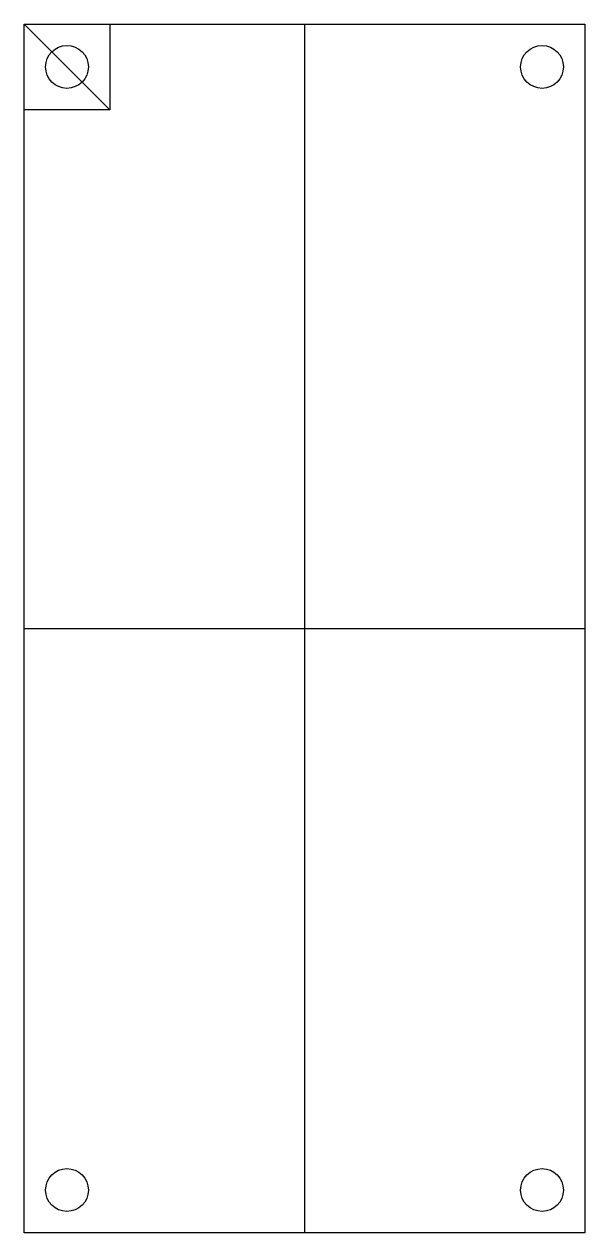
# Model space of a CAD drawing. Header units: millimetres. Extents: x 42 to 68.2, y 21.6 to 78.1.
import ezdxf

# ---------------------------------------------------------------- set-up
doc = ezdxf.new("R2010")
doc.units = ezdxf.units.MM
doc.layers.get('0').update_dxf_attribs({"linetype": 'CONTINUOUS'})

msp = doc.modelspace()

# ---------------------------------------------------------------- linework, layer by layer
for p, q in [((41.989, 78.08), (45.989, 74.08)), ((55.089, 78.08), (55.089, 21.58)), ((41.989, 49.83), (68.189, 49.83))]:
    msp.add_line(p, q)
for points in [[(41.989, 78.08), (68.189, 78.08), (68.189, 21.58), (41.989, 21.58)], [(41.989, 78.08), (45.989, 78.08), (45.989, 74.08), (41.989, 74.08)]]:
    msp.add_lwpolyline(points, close=True)
for centre in [(43.989, 76.08), (66.189, 76.08), (43.989, 23.58), (66.189, 23.58)]:
    msp.add_circle(centre, 1)

doc.saveas('drawing.dxf')
